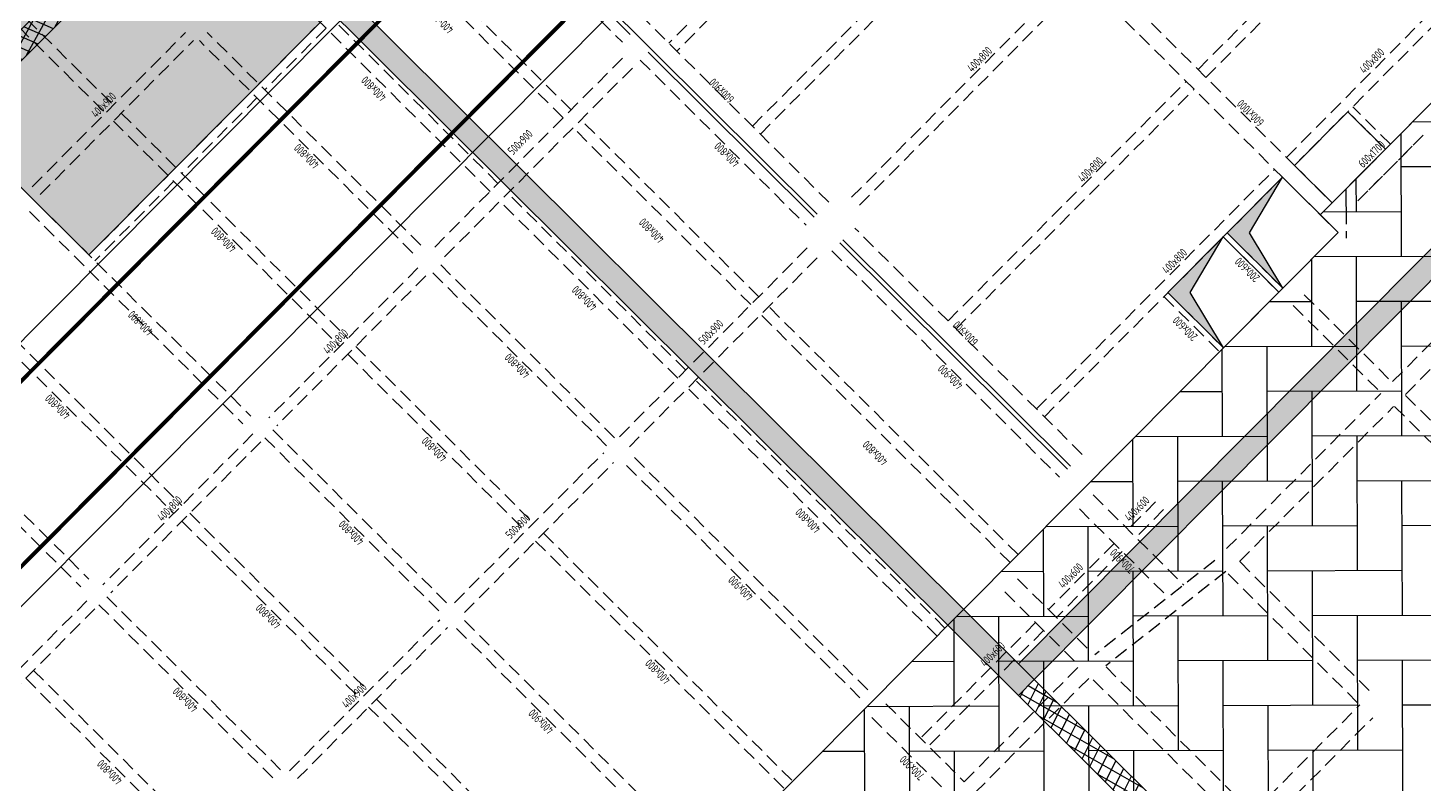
# Model space of a CAD drawing. Extents: x 175043 to 520012312, y -19343 to 3500891844.
# Drawn here: x 518817072 to 518866898, y 3499849409 to 3499876381 of the extents above; entities that cross this region are included whole.
import ezdxf
from ezdxf.enums import TextEntityAlignment as Align

# ---------------------------------------------------------------- set-up
doc = ezdxf.new("R2010")
doc.units = 0
doc.header["$LTSCALE"] = 1000
doc.header["$MEASUREMENT"] = 0
doc.linetypes.add('CENTER', pattern=[2, 1.25, -0.25, 0.25, -0.25])
doc.linetypes.add('DASHED', pattern=[0.75, 0.5, -0.25])
doc.layers.get('0').update_dxf_attribs({"linetype": 'CONTINUOUS'})
for name, color, linetype in [('C-XREF-EXT', 7, 'CONTINUOUS'), ('S-POST-POUR_后浇带', 20, 'CONTINUOUS'), ('S_AXIS', 8, 'CENTER'), ('S_BEAM', 4, 'DASHED'), ('S_BEAM_SECD_TEXT_VERT', 211, 'CONTINUOUS'), ('S_BEAM_WALL', 5, 'DASHED'), ('S_HOLE', 201, 'CONTINUOUS'), ('S_HOLE_HACH', 253, 'CONTINUOUS'), ('S_PSPR', 43, 'CONTINUOUS')]:
    doc.layers.add(name, color=color, linetype=linetype)
doc.layers.add('内框', color=8, linetype='CONTINUOUS', plot=False)
doc.layers.add('板边界', color=1, linetype='CONTINUOUS', lineweight=0)
doc.styles.add('样式 1', font='Tssdeng.shx', dxfattribs={"width": 0.7, "bigfont": 'Tssdchn.shx'})
doc.styles.add('黑体', font='simhei.ttf')

# ---------------------------------------------------------------- blocks, each defined once
blk = doc.blocks.new('THAPE_A0L_inner')
at = {"layer": '内框'}
blk.add_lwpolyline([(0, 0), (1189, 0), (1189, 841.0000000000001), (0, 841.0000000000001)], close=True, dxfattribs=at)
at = {"layer": '内框', "const_width": 1.4}
blk.add_lwpolyline([(25, 831.0000000000001), (25, 10), (1179, 10), (1179, 831.0000000000001)], close=True, dxfattribs=at)
at = {"layer": '内框', "style": '黑体', "width": 0.7999999999999972}
blk.add_attdef('内框名称', (66.24697749059997, 846.9568371820002), '', height=9, dxfattribs=at)
blk = doc.blocks.new('20200812.12303204')
at = {"layer": 'S_BEAM_WALL'}
for p, q in [((-519132448.7278852, -3499614959.912547), (-519136398.7355099, -3499614959.912544)), ((-519136948.7355218, -3499615659.956065), (-519136948.7355225, -3499621459.956047)), ((-519132448.7278869, -3499615659.912545), (-519136398.7355094, -3499615659.912544)), ((-519136398.7355213, -3499615659.956065), (-519136398.735523, -3499621459.956048)), ((-519134598.7335939, -3499621484.956054), (-519134598.7335932, -3499615659.912544)), ((-519134198.7335935, -3499621484.956053), (-519134198.7335932, -3499615659.912544)), ((-519137098.7354882, -3499621484.956052), (-519144448.7354867, -3499621484.956048)), ((-519132648.7357473, -3499621484.956054), (-519136398.7354872, -3499621484.956053)), ((-519145123.7354622, -3499622159.956046), (-519145123.7354548, -3499627559.956044)), ((-519144473.7354636, -3499622159.956048), (-519144473.7354555, -3499627559.956042)), ((-519137098.7354875, -3499622134.956052), (-519144448.7354863, -3499622134.956048)), ((-519137733.6959319, -3499627559.956089), (-519137063.1030126, -3499622159.956047)), ((-519137179.4712076, -3499627559.95609), (-519136508.8782878, -3499622159.956048)), ((-519132648.7357483, -3499622134.956054), (-519136398.7354882, -3499622134.956053)), ((-519134598.7335947, -3499625459.963674), (-519134598.7335937, -3499622134.956053)), ((-519134198.7335939, -3499625459.963674), (-519134198.7335944, -3499622134.956054)), ((-519132448.7332115, -3499625459.963675), (-519136918.6860161, -3499625459.963674)), ((-519132448.7332134, -3499626159.963676), (-519137005.6736431, -3499626159.963673)), ((-519134598.7335951, -3499627559.956013), (-519134598.7335939, -3499626159.963673)), ((-519134198.7335944, -3499627559.956015), (-519134198.7335939, -3499626159.963675)), ((-519137848.735507, -3499627559.956081), (-519144448.7354555, -3499627559.95602)), ((-519137848.7355068, -3499628159.956079), (-519144448.7354553, -3499628159.956019)), ((-519137823.7355084, -3499628159.956089), (-519137823.7355077, -3499635959.956043)), ((-519137173.7355061, -3499628159.956089), (-519137173.7355061, -3499635959.956042)), ((-519137848.7355406, -3499635984.956021), (-519144448.7355204, -3499635984.956007)), ((-519132748.7354839, -3499635984.956031), (-519137148.7355409, -3499635984.956023)), ((-519137848.7355411, -3499636534.956022), (-519144448.7355211, -3499636534.956009)), ((-519137823.7355068, -3499636559.956042), (-519137823.7355051, -3499644359.956043)), ((-519137173.7355058, -3499636559.956043), (-519137173.7355058, -3499644359.956043)), ((-519132748.7354836, -3499636534.956032), (-519137148.7355413, -3499636534.956022)), ((-519131748.7358019, -3499640259.952357), (-519131748.7358022, -3499643559.956057)), ((-519131148.7358017, -3499640259.952361), (-519131148.7358003, -3499643559.956057))]:
    blk.add_line(p, q, dxfattribs=at)
blk = doc.blocks.new('tyuu')
at = {"layer": 'S-POST-POUR_后浇带'}
h = blk.add_hatch(dxfattribs=at)
h.set_pattern_fill('ANSI37', color=256, scale=2999.999999999999, angle=359.999999970209, style=0)
h.set_pattern_definition([(15.12998146587938, (147245.697122097, -8649.991746902466), (-97.87863034846615, 362.0010686739867), []), (105.1299814658793, (147245.697122097, -8649.991746902466), (-362.0010686739867, -97.87863034846615), [])])
h.paths.add_polyline_path([(49395.71531867981, 71550.0091791153), (-2130.435039997101, 71550.00918626785), (-2130.435039043427, 72350.00918602943), (49395.71531915665, 72350.0091791153)])
h = blk.add_hatch(dxfattribs=at)
h.set_pattern_fill('STARS', color=0, scale=800.0000000000001, angle=359.999999970209, style=0)
h.set_pattern_definition([(330.1299814658792, (62945.69715309143, 6199.50488448143), (86.26202715710403, 150.1960807933469), [100, -100]), (30.12998146587946, (62945.69715309143, 6199.50488448143), (-86.9426079373464, 149.8031472966687), [100, -100]), (90.12998146587934, (63032.18604135513, 6249.701223134995), (-173.2046350944503, -0.3929334966781539), [100, -100])])
h.paths.add_polyline_path([(50195.71534538269, 72350.0091612339), (49395.71534490585, 72350.00916051865), (49395.71532297134, 30350.00599598885), (50195.71532297134, 30350.00599431992)])
h = blk.add_hatch(dxfattribs=at)
h.set_pattern_fill('STARS', color=0, scale=800.0000000000001, angle=359.999999970209, style=0)
h.set_pattern_definition([(330.1299814658792, (110223.9792790413, -31400.49949002266), (86.26202715710403, 150.1960807933469), [100, -100]), (30.12998146587946, (110223.9792790413, -31400.49949002266), (-86.9426079373464, 149.8031472966687), [100, -100]), (90.12998146587934, (110310.468167305, -31350.30315136909), (-173.2046350944503, -0.3929334966781539), [100, -100])])
h.paths.add_polyline_path([(96395.71534490585, 30350.00597786903), (96395.71534442902, 31150.00597763062), (50195.71532058716, 31150.00599479675), (50195.71531867981, 30350.00599384308)])
h = blk.add_hatch(dxfattribs=at)
h.set_pattern_fill('ANSI37', color=256, scale=2999.999999999999, angle=359.999999970209, style=0)
h.set_pattern_definition([(15.12998146587938, (96695.6971077919, -80849.9917216301), (-97.87863034846615, 362.0010686739867), []), (105.1299814658793, (96695.6971077919, -80849.9917216301), (-362.0010686739867, -97.87863034846615), [])])
h.paths.add_polyline_path([(50195.71532344818, 30350.00599384308), (49395.71532297134, 30350.00599336624), (49395.71529626846, -2166.689968824387), (50195.71529531479, -2166.689970970154)])
at = {"layer": 'S_PSPR'}
for points in [[(49395.71531867981, 71550.0091791153), (-2130.435039997101, 71550.00918626785), (-2130.435039043427, 72350.00918602943), (49395.71531915665, 72350.0091791153)], [(50195.71534538269, 72350.0091612339), (49395.71534490585, 72350.00916051865), (49395.71532297134, 30350.00599598885), (50195.71532297134, 30350.00599431992)], [(96395.71534490585, 30350.00597786903), (96395.71534442902, 31150.00597763062), (50195.71532058716, 31150.00599479675), (50195.71531867981, 30350.00599384308)], [(50195.71532344818, 30350.00599384308), (49395.71532297134, 30350.00599336624), (49395.71529626846, -2166.689968824387), (50195.71529531479, -2166.689970970154)]]:
    blk.add_lwpolyline(points, close=True, dxfattribs=at)
blk = doc.blocks.new('A$C3E1F0DB5')
blk.add_blockref('tyuu', (4.199858665466309, 1.192092895507812e-06))

msp = doc.modelspace()

# ---------------------------------------------------------------- hatches: boundary and pattern name
at = {"transparency": 33554585}
h = msp.add_hatch(dxfattribs=at)
h.set_pattern_fill('AR-HBONE', color=256, scale=400, style=0)
h.set_pattern_definition([(90.15766774840533, (518805312.7573299, 3499858453.292259), (-1604.396850564649, 1595.591033409951), [4800, -1600]), (180.1576677484053, (518805308.3544214, 3499860053.286201), (-1604.396850564649, 1595.591033409951), [4800, -1600])])
edge = h.paths.add_edge_path()
edge.add_line((518926254.3366117, 3499890719.802715), (518925343.9391551, 3499894058.782325))
edge.add_line((518925343.9391551, 3499894058.782325), (518924105.075242, 3499896358.378389))
edge.add_line((518924105.075242, 3499896358.378389), (518922603.699543, 3499898212.049621))
edge.add_line((518922603.699543, 3499898212.049621), (518916911.281021, 3499903873.29163))
edge.add_line((518916911.281021, 3499903873.29163), (518917087.5716301, 3499904050.553079))
edge.add_line((518917087.5716301, 3499904050.553079), (518916591.2395768, 3499904544.166786))
edge.add_line((518916591.2395768, 3499904544.166786), (518916582.2524974, 3499904535.130214))
edge.add_line((518916582.2524974, 3499904535.130214), (518912348.8804411, 3499909708.896125))
edge.add_line((518912348.8804411, 3499909708.896125), (518912440.2220736, 3499909800.740779))
edge.add_line((518912440.2220736, 3499909800.740779), (518911943.890018, 3499910294.354485))
edge.add_line((518911943.890018, 3499910294.354485), (518911450.2763116, 3499909798.02243))
edge.add_line((518911450.2763116, 3499909798.02243), (518911468.0024574, 3499909780.39337))
edge.add_line((518911468.0024574, 3499909780.39337), (518900855.3077388, 3499899109.254198))
edge.add_line((518900855.3077388, 3499899109.254198), (518900837.5815935, 3499899126.883257))
edge.add_line((518900837.5815935, 3499899126.883257), (518897205.9910859, 3499895475.293399))
edge.add_line((518897205.9910859, 3499895475.293399), (518881217.0084302, 3499911376.706348))
edge.add_line((518881217.0084302, 3499911376.706348), (518867395.8323237, 3499897479.416548))
edge.add_line((518867395.8323237, 3499897479.416548), (518879165.9927708, 3499885773.719771))
edge.add_line((518879165.9927708, 3499885773.719771), (518879698.3559583, 3499885032.71303))
edge.add_line((518879698.3559583, 3499885032.71303), (518868063.1757372, 3499873333.45747))
edge.add_line((518868063.1757372, 3499873333.45747), (518867425.0359287, 3499873968.10227))
edge.add_line((518867425.0359287, 3499873968.10227), (518863194.058663, 3499869713.824942))
edge.add_line((518863194.058663, 3499869713.824942), (518863832.197868, 3499869079.180738))
edge.add_line((518863832.197868, 3499869079.180738), (518829702.335114, 3499834761.363974))
edge.add_line((518829702.335114, 3499834761.363974), (518829418.7137476, 3499835043.43194))
edge.add_line((518829418.7137476, 3499835043.43194), (518829207.1756881, 3499834830.71398))
edge.add_line((518829207.1756881, 3499834830.71398), (518821655.8335815, 3499842340.69825))
edge.add_line((518821655.8335815, 3499842340.69825), (518811113.6380894, 3499831740.529934))
edge.add_line((518811113.6380894, 3499831740.529934), (518817495.0645287, 3499825393.998096))
edge.add_line((518817495.0645287, 3499825393.998096), (518820104.1655467, 3499828017.46753))
edge.add_line((518820104.1655467, 3499828017.46753), (518815211.7492064, 3499832883.088714))
edge.add_line((518815211.7492064, 3499832883.088714), (518820324.1764482, 3499838023.670284))
edge.add_line((518820324.1764482, 3499838023.670284), (518833618.7854527, 3499824801.874201))
edge.add_line((518833618.7854527, 3499824801.874201), (518836862.5363043, 3499828063.488466))
edge.add_line((518836862.5363043, 3499828063.488466), (518834770.763074, 3499830143.805321))
edge.add_line((518834770.763074, 3499830143.805321), (518845912.3295829, 3499841346.728862))
edge.add_line((518845912.3295829, 3499841346.728862), (518865092.10694, 3499822271.996706))
edge.add_line((518865092.10694, 3499822271.996706), (518921682.8186889, 3499878678.016511))
edge.add_arc((518912868.9208628, 3499888912.759542), 13506.84122212195, 310.7341860664399, 367.688497263448)
at = {"layer": 'S_HOLE'}
h = msp.add_hatch(dxfattribs=at)
h.set_pattern_fill('石膏板', color=256, scale=2000, style=0)
h.set_pattern_definition([(90.15766774840533, (518805312.9908294, 3499858368.439767), (-479.99818259619, -1.320872573204667), [169.8, -310]), (180.1576677484053, (518805397.6098224, 3499858453.525759), (1.320872573204667, -479.99818259619), [169.8, -310])])
h.paths.add_polyline_path([(518830103.789845, 3499907418.187931), (518834687.2142744, 3499912026.907562), (518845961.325222, 3499900814.67517), (518841377.9007925, 3499896205.955539)])
h.paths.add_polyline_path([(518805424.7734243, 3499882035.708226), (518819251.2108691, 3499868285.055095), (518833319.142118, 3499882430.463914), (518833531.8685667, 3499882218.902615), (518834977.506499, 3499883672.499743), (518829730.5454337, 3499888890.720892), (518831352.4916613, 3499890521.597369), (518830846.638943, 3499891024.680807), (518829189.9301775, 3499892672.318238), (518828977.2165896, 3499892883.86711), (518832326.6762276, 3499896251.76769), (518831901.2429696, 3499896674.872404), (518832606.4062245, 3499897383.918045), (518832464.596826, 3499897524.950039), (518832958.1755356, 3499898021.246224), (518827037.6425191, 3499903909.351905), (518826826.1057432, 3499903696.650481), (518826613.1209344, 3499903908.382542), (518823158.9809688, 3499900435.306355), (518824258.2792763, 3499899342.076045), (518823128.8955184, 3499898206.391305), (518822029.8503813, 3499899299.369842), (518821818.3434007, 3499899086.688888), (518821095.4219324, 3499898360.434514), (518820199.9427515, 3499897460.046153), (518819279.6080456, 3499896534.329795), (518818963.8958212, 3499895649.342909), (518818399.821483, 3499895082.162967), (518818116.2001299, 3499895364.234557), (518811311.3822299, 3499888521.949588), (518805423.2728088, 3499882601.420477), (518805706.8899226, 3499882319.356066)])
at = {"layer": 'S_HOLE_HACH'}
for points in [[(518861857.7420522, 3499867093.933687), (518860664.3902082, 3499869070.504223), (518861846.9087907, 3499871053.676016), (518859872.4544309, 3499869068.324952)], [(518859742.2647717, 3499864966.805648), (518858548.9129274, 3499866943.376184), (518859731.4219326, 3499868926.538348), (518857756.9771501, 3499866941.196913)]]:
    msp.add_hatch(color=256, dxfattribs=at).paths.add_polyline_path(points)

# ---------------------------------------------------------------- linework, layer by layer
at = {"layer": 'S_AXIS'}
msp.add_line((518864110.8074508, 3499870635.62772), (518864115.8558078, 3499868797.156696), dxfattribs=at)
at = {"layer": 'S_BEAM'}
for p, q in [((518848516.4572406, 3499884452.148386), (518839948.7062191, 3499875837.211421)), ((518848800.0756071, 3499884170.083459), (518840232.3245855, 3499875555.146496)), ((518830593.7929233, 3499883519.041735), (518838286.94136, 3499875868.03037)), ((518812249.9770731, 3499881453.40656), (518820120.3867456, 3499873626.104929)), ((518811967.9121491, 3499881169.788195), (518819838.3218211, 3499873342.486564)), ((518836173.0094311, 3499873175.210959), (518828196.2428688, 3499881108.286985)), ((518836455.0743579, 3499873458.829326), (518828478.3077937, 3499881391.905353)), ((518842926.699026, 3499872875.529747), (518851423.9341749, 3499881419.560976)), ((518843210.3173924, 3499872593.464822), (518851707.5525167, 3499881137.496025)), ((518858831.1332769, 3499874899.140576), (518865318.6263598, 3499881422.362808)), ((518859114.75166, 3499874617.075667), (518865602.2447267, 3499881140.297882)), ((518833563.9088618, 3499870551.741079), (518825587.14231, 3499878484.817094)), ((518833845.9737886, 3499870835.359444), (518825869.2072349, 3499878768.435461)), ((518845656.5258421, 3499870160.654804), (518837360.6886307, 3499878411.053858)), ((518846469.2101365, 3499870339.663917), (518854472.8316161, 3499878387.363028)), ((518846752.8284782, 3499870057.598966), (518854756.449957, 3499878105.298079)), ((518855569.5218262, 3499878142.887055), (518863617.1934796, 3499870139.295278)), ((518861986.3877988, 3499871761.168477), (518868473.8806877, 3499878284.390513)), ((518862270.0061828, 3499871479.103569), (518868757.4990542, 3499878002.325587)), ((518855146.4244645, 3499877717.459479), (518863194.0961168, 3499869713.867701)), ((518827501.5850747, 3499876580.860031), (518825315.5817301, 3499874382.817858)), ((518817229.2180879, 3499870719.013481), (518822694.2260156, 3499876214.119334)), ((518831094.2883934, 3499868635.762598), (518823472.04373, 3499876216.258519)), ((518827714.2988496, 3499876369.311336), (518825528.2955052, 3499874171.269164)), ((518817512.8364548, 3499870436.948555), (518822977.8443821, 3499875932.05441)), ((518817512.8364548, 3499870436.948555), (518822977.8443821, 3499875932.05441)), ((518817512.8364548, 3499870436.948555), (518822977.8443821, 3499875932.05441)), ((518830812.2234684, 3499868352.14423), (518823189.9788046, 3499875932.640152)), ((518838288.4932185, 3499875302.345487), (518831483.6799707, 3499868460.055486)), ((518838925.0826835, 3499875233.384287), (518844845.6158071, 3499869345.27923)), ((518838643.0161775, 3499874949.764331), (518831838.2029302, 3499868107.474329)), ((518849910.8013527, 3499865929.680913), (518858408.0358883, 3499874473.713026)), ((518825033.5167826, 3499874099.199513), (518822353.8997747, 3499871404.825232)), ((518850194.4197192, 3499865647.615988), (518858691.6542723, 3499874191.648118)), ((518825246.2305576, 3499873887.65082), (518822566.6135504, 3499871193.276538)), ((518865697.4354904, 3499872230.987973), (518864350.2452644, 3499873570.799336)), ((518820121.9401881, 3499873060.421639), (518828205.0636876, 3499865021.571262)), ((518820404.005113, 3499873344.040004), (518828487.1286126, 3499865305.18963)), ((518843155.5582708, 3499866795.045465), (518836809.5973415, 3499873106.248144)), ((518865521.1449121, 3499872053.726494), (518864173.9546861, 3499873393.537857)), ((518842873.4933439, 3499866511.4271), (518836527.5324165, 3499872822.629776)), ((518866437.7959421, 3499872975.511899), (518864110.807232, 3499870635.707556)), ((518866863.2627174, 3499872552.375407), (518864536.2740774, 3499870212.571136)), ((518822071.8348281, 3499871121.206888), (518819251.1858255, 3499868285.023917)), ((518853066.0556816, 3499862791.70862), (518861563.2904102, 3499871335.740928)), ((518853349.6740485, 3499862509.643695), (518861846.9087946, 3499871053.676019)), ((518822284.5486037, 3499870909.658195), (518819463.899584, 3499868073.475206)), ((518817407.6484379, 3499870118.464243), (518825029.8915001, 3499862537.968731)), ((518840264.392775, 3499863887.957218), (518833918.4318572, 3499870199.159885)), ((518840546.4577019, 3499864171.575583), (518834200.4967822, 3499870482.778253)), ((518817125.5835119, 3499869834.845878), (518824747.8265526, 3499862254.350386)), ((518854696.8612906, 3499861169.835298), (518846578.2855335, 3499869243.943796)), ((518859872.4543945, 3499869068.347531), (518861857.7420527, 3499867093.933687)), ((518838184.1638553, 3499861796.271648), (518844988.9771054, 3499868638.561655)), ((518859731.4219317, 3499868926.538347), (518861716.709591, 3499866952.124503)), ((518838007.4866329, 3499861760.429494), (518831732.4297178, 3499868001.116516)), ((518838538.6868133, 3499861443.690492), (518845343.5000635, 3499868285.980498)), ((518845767.3757648, 3499868428.567954), (518853885.9512409, 3499860354.459708)), ((518830990.4547138, 3499867822.302522), (518825666.4793512, 3499862469.005955)), ((518831274.0741125, 3499867540.236567), (518825950.0977176, 3499862186.94103)), ((518837725.4217075, 3499861476.811127), (518831450.3647934, 3499867717.498148)), ((518814198.5767583, 3499867104.43594), (518822281.7002564, 3499859065.585563)), ((518814480.6416818, 3499867388.054305), (518822563.7651814, 3499859349.203929)), ((518857615.9349924, 3499866799.400597), (518859601.2226517, 3499864824.986753)), ((518857756.9674547, 3499866941.209781), (518859742.255114, 3499864966.795936)), ((518852126.5409231, 3499857309.060532), (518843228.0163015, 3499866158.845943)), ((518852408.6058509, 3499857592.678898), (518843510.0812269, 3499866442.464309)), ((518828770.747527, 3499865023.12416), (518835116.7079254, 3499858711.922045)), ((518828488.6825479, 3499864739.505848), (518834834.6430004, 3499858428.303679)), ((518811343.2530068, 3499864020.669839), (518818965.4973244, 3499856440.173566)), ((518811625.3179446, 3499864304.288191), (518819247.5622628, 3499856723.79192)), ((518849517.4403543, 3499854685.590652), (518840618.9157412, 3499863535.376052)), ((518849799.5052806, 3499854969.209018), (518840900.9806671, 3499863818.994418)), ((518825809.0652615, 3499862045.131857), (518832084.1232858, 3499855804.443767)), ((518825102.3494998, 3499861901.769222), (518819743.115919, 3499856513.020257)), ((518825385.9678667, 3499861619.704296), (518820026.7342859, 3499856230.95533)), ((518825527.000337, 3499861761.51349), (518831802.0583614, 3499855520.8254)), ((518832296.058656, 3499855875.738362), (518837620.0340049, 3499861229.034915)), ((518847047.8204234, 3499852769.611637), (518838574.7233658, 3499861196.299642)), ((518832650.5816135, 3499855523.157205), (518837974.5569624, 3499860876.453759)), ((518846765.7554975, 3499852485.99327), (518838292.6584408, 3499860912.681276)), ((518822847.3840963, 3499859067.138461), (518829228.7967908, 3499852720.67823)), ((518822565.3191172, 3499858783.520149), (518828946.7318649, 3499852437.059864)), ((518835189.1659594, 3499858075.722523), (518844087.6905741, 3499849225.937171)), ((518835471.2308844, 3499858359.340888), (518844369.7555, 3499849509.555537)), ((518819885.7035584, 3499856089.14581), (518826160.7596365, 3499849848.459049)), ((518819178.9860681, 3499855945.783523), (518813819.7524859, 3499850557.034556)), ((518819462.6044351, 3499855663.718598), (518814103.3708534, 3499850274.969632)), ((518819603.6386205, 3499855805.527455), (518825878.6946982, 3499849564.840695)), ((518826408.1441642, 3499849884.491173), (518831767.3811011, 3499855273.243515)), ((518832651.3600211, 3499855240.313917), (518841124.4571019, 3499846813.625935)), ((518826691.7625302, 3499849602.426248), (518832050.999468, 3499854991.178589)), ((518832369.2950961, 3499854956.695551), (518840842.3921774, 3499846530.007567)), ((518816994.536904, 3499853182.057346), (518823375.9496522, 3499846835.59706)), ((518817276.6018837, 3499853465.675658), (518823658.0145776, 3499847119.215426)), ((518829230.3502332, 3499852154.994939), (518835133.1574733, 3499846284.518731)), ((518829512.4151577, 3499852438.613305), (518835415.2224064, 3499846568.137086))]:
    msp.add_line(p, q, dxfattribs=at)
at = {"layer": 'S_BEAM', "linetype": 'ByBlock'}
for p, q in [((518830875.8578981, 3499883802.660053), (518838569.0062859, 3499876151.648736)), ((518845233.428454, 3499869735.227254), (518836937.5912416, 3499877985.626308)), ((518839207.1476089, 3499875517.002653), (518845127.6807815, 3499869628.897547)), ((518846049.4406912, 3499868712.18632), (518854168.0162149, 3499860638.078025)), ((518854273.7639015, 3499860744.407748), (518846155.1881464, 3499868818.516247))]:
    msp.add_line(p, q, dxfattribs=at)
at = {"layer": 'S_HOLE'}
msp.add_lwpolyline([(518805424.7734243, 3499882035.708226), (518819251.2108691, 3499868285.055095), (518833319.142118, 3499882430.463914)], dxfattribs=at)
for points in [[(518864173.9546856, 3499873393.537857), (518862270.0095356, 3499871479.085131), (518863617.1864492, 3499870139.302269), (518865521.1315993, 3499872053.754995)], [(518861846.9087923, 3499871053.676016), (518863832.1964525, 3499869079.262172), (518861857.7420551, 3499867093.933686), (518859872.4543949, 3499869068.34753)], [(518861846.9087907, 3499871053.676016), (518863832.196412, 3499869079.284751), (518861857.7420522, 3499867093.933687), (518859872.4544309, 3499869068.324952)], [(518861857.7420522, 3499867093.933687), (518860664.3902082, 3499869070.504223), (518861846.9087907, 3499871053.676016), (518859872.4544309, 3499869068.324952)], [(518859731.4219332, 3499868926.538347), (518861716.7095919, 3499866952.124504), (518859742.2551149, 3499864966.795938), (518857756.9674551, 3499866941.20978)], [(518859731.4219326, 3499868926.538348), (518861716.7095542, 3499866952.147082), (518859742.2647717, 3499864966.805648), (518857756.9771501, 3499866941.196913)], [(518859742.2647717, 3499864966.805648), (518858548.9129274, 3499866943.376184), (518859731.4219326, 3499868926.538348), (518857756.9771501, 3499866941.196913)]]:
    msp.add_lwpolyline(points, close=True, dxfattribs=at)
at = {"layer": '板边界', "linetype": 'ByBlock'}
msp.add_lwpolyline([(518912440.2220736, 3499909800.740779), (518911943.890018, 3499910294.354485), (518911450.2763116, 3499909798.02243), (518911468.0024574, 3499909780.39337), (518900855.3077388, 3499899109.254198), (518900837.5815935, 3499899126.883257), (518897205.9910859, 3499895475.293399), (518881217.0084302, 3499911376.706348), (518867395.8323237, 3499897479.416548), (518879165.9927708, 3499885773.719771), (518879698.3559583, 3499885032.71303), (518868063.1757372, 3499873333.45747), (518867425.0359287, 3499873968.10227), (518863194.058663, 3499869713.824942), (518863832.197868, 3499869079.180738), (518829702.335114, 3499834761.363974)], dxfattribs=at)

# ---------------------------------------------------------------- block references
at = {"layer": 'C-XREF-EXT', "rotation": 45.15733130593954}
msp.add_blockref('A$C3E1F0DB5', (518839106.9015084, 3499796143.68984), dxfattribs=at)
at = {"layer": 'S_BEAM_WALL', "rotation": 135.1573313215642}
msp.add_blockref('20200812.12303204', (-2317038504.410053, 1384537220.829168), dxfattribs=at)
at = {"layer": '内框', "xscale": 100, "yscale": 100, "zscale": 100, "rotation": 45.15729833413873}
for p in [(518786727.8972639, 3499825478.194867), (518841631.6123096, 3499770875.117659)]:
    msp.add_blockref('THAPE_A0L_inner', p, dxfattribs=at)

# ---------------------------------------------------------------- texts
at = {"layer": 'S_BEAM_SECD_TEXT_VERT', "linetype": 'Continuous', "style": '样式 1', "width": 0.7}
for s, rotation, p in [('400x800', 135.1573392874738, (518831919.5966069, 3499876729.091851)), ('400x800', 45.15733930649509, (518851141.6362436, 3499875158.889895)), ('400x800', 45.15733930649509, (518865141.2187062, 3499875105.198553)), ('400x800', 135.1573392874738, (518829522.0447331, 3499874318.335726)), ('600x900', 135.1573392874738, (518841929.7030233, 3499874243.458508)), ('400x900', 45.15733930649509, (518819881.2846366, 3499873530.230779)), ('600x1000', 135.1573392874738, (518860807.4922274, 3499873451.028796)), ('500x900', 45.15733930649509, (518834746.3373468, 3499872197.2118)), ('400x800', 135.1573392874738, (518827124.4928584, 3499871907.5796)), ('400x800', 135.1573392874738, (518842121.6103486, 3499871967.899624)), ('600x1700', 45.15733930649509, (518865131.2708968, 3499871774.423837)), ('400x800', 45.16047862501749, (518855097.7698508, 3499871224.400683)), ('400x800', 135.1573392874738, (518839435.4833196, 3499869254.371335)), ('400x800', 135.1573392874738, (518824162.8111419, 3499868929.58675)), ('400x800', 45.15733930649509, (518858098.914475, 3499867957.665531)), ('200x600', 135.1573392874738, (518860692.7790014, 3499867859.875122)), ('400x800', 135.1573392874738, (518837037.9314445, 3499866843.615208)), ('400x800', 135.1573392874738, (518821201.1294258, 3499865951.593902)), ('200x600', 135.1573392874738, (518858472.911211, 3499865759.878355)), ('400x800', 45.15733930649509, (518828161.1632308, 3499865088.422373)), ('500x900', 45.15733930649509, (518841553.1781381, 3499865427.6536)), ('600x900', 135.1573392874738, (518850633.5946617, 3499865587.240033)), ('400x800', 135.1573392874738, (518834640.3795702, 3499864432.859083)), ('400x900', 135.1573392874738, (518850098.3769062, 3499864034.823603)), ('400x800', 135.1573392874738, (518818239.4477102, 3499862973.601051)), ('400x800', 135.1573392874738, (518831678.6978532, 3499861454.866233)), ('400x800', 135.1573392874738, (518847412.2498771, 3499861321.295313)), ('400x800', 45.15733930649509, (518822237.7997986, 3499859132.436674)), ('400x600', 45.15733930649509, (518856761.1786202, 3499859122.447621)), ('400x800', 135.1573392874738, (518845014.698002, 3499858910.539187)), ('400x800', 135.1573392874738, (518828717.0161377, 3499858476.873384)), ('500x900', 45.15733930649509, (518834664.6100941, 3499858501.148171)), ('700x900', 135.1573392874738, (518856240.8880466, 3499857469.195683)), ('400x600', 45.15733930649509, (518854391.0695717, 3499856739.183233)), ('400x900', 135.1573392874738, (518842617.1461272, 3499856499.783062)), ('400x800', 135.1573392874738, (518825755.334422, 3499855498.880534)), ('400x600', 45.15733930649509, (518851605.6784198, 3499853938.451848)), ('400x800', 135.1573392874738, (518839655.4644122, 3499853521.790212)), ('400x800', 135.1573392874738, (518822793.652705, 3499852520.887684)), ('400x900', 45.15733930649509, (518828826.3321721, 3499852460.542995)), ('400x900', 135.1573392874738, (518835488.4046444, 3499851742.573288)), ('400x800', 135.1573392874738, (518820096.7948045, 3499849938.127587)), ('700x900', 135.1573392874738, (518848729.9363401, 3499850090.971179))]:
    msp.add_text(s, height=300, rotation=rotation, dxfattribs=at).set_placement(p, align=Align.CENTER)

doc.saveas('drawing.dxf')
